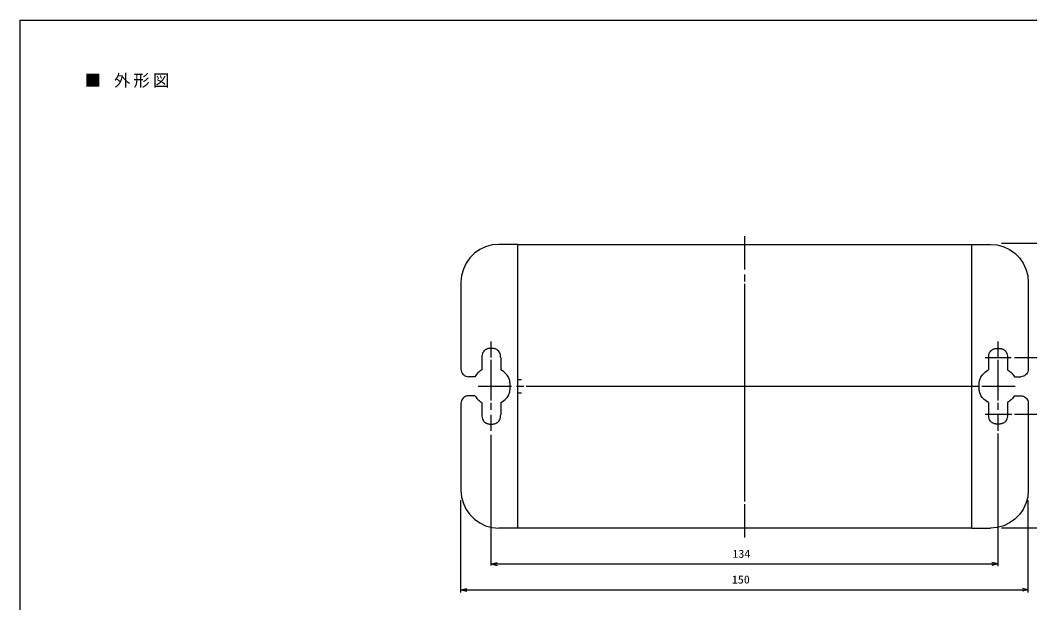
# Model space of a CAD drawing. Units: millimetres on the paper. Extents: x -142 to 142, y -98 to 91.
# Drawn here: x -141.8 to 43.2, y -15.3 to 91.4 of the extents above; entities that cross this region are included whole.
import ezdxf
from ezdxf.enums import TextEntityAlignment as Align

# ---------------------------------------------------------------- set-up
doc = ezdxf.new("R2010")
doc.units = ezdxf.units.MM
doc.layers.add('0-0_0', color=4, linetype='Continuous')
doc.styles.add('ＭＳ ゴシック', font='')
doc.styles.get('ＭＳ ゴシック').set_extended_font_data('MS Gothic')

msp = doc.modelspace()

# ---------------------------------------------------------------- linework, layer by layer
at = {"layer": '0-0_0'}
for p, q in [((-9.05, 51.815), (-9.05, 45.703)), ((-50.635, 50.327), (-54.1, 50.327)), ((32.535, 50.327), (36, 50.327)), ((57.154, 50.484), (38.013, 50.484)), ((-9.05, 44.836), (-9.05, 43.533)), ((-61.031, 43.397), (-61.031, 27.455)), ((-9.05, 43.1), (-9.05, 3.186)), ((42.931, 43.397), (42.931, 27.455)), ((-55.486, 29.622), (-55.486, 32.556)), ((37.387, 29.622), (37.387, 32.556)), ((-57.219, 29.534), (-57.219, 27.34)), ((-55.486, 21.748), (-55.486, 29.185)), ((-53.753, 29.534), (-53.753, 27.34)), ((39.765, 29.534), (35.027, 29.534)), ((35.653, 29.534), (35.653, 27.34)), ((37.387, 21.748), (37.387, 29.185)), ((39.119, 29.534), (39.119, 27.34)), ((50.259, 29.534), (40.389, 29.534)), ((-58.488, 26.07), (-59.644, 26.07)), ((40.387, 26.07), (41.544, 26.07)), ((-57.866, 24.336), (-51.753, 24.336)), ((-50.856, 24.336), (-49.509, 24.336)), ((-50.651, 25.549), (-49.958, 25.549)), ((-49.061, 24.336), (33.962, 24.336)), ((34.411, 24.336), (40.523, 24.336)), ((-58.488, 22.604), (-59.644, 22.604)), ((-50.651, 23.123), (-49.958, 23.123)), ((40.387, 22.604), (41.544, 22.604)), ((-61.031, 21.217), (-61.031, 5.277)), ((-57.219, 21.348), (-57.219, 19.138)), ((-55.486, 19.999), (-55.486, 21.312)), ((-53.753, 21.336), (-53.753, 19.138)), ((35.653, 21.336), (35.653, 19.138)), ((37.387, 19.999), (37.387, 21.312)), ((39.119, 21.348), (39.119, 19.138)), ((42.931, 21.217), (42.931, 5.277)), ((-55.486, 16.19), (-55.486, 19.124)), ((39.882, 19.138), (35.027, 19.138)), ((37.387, 16.19), (37.387, 19.124)), ((50.259, 19.138), (40.389, 19.138)), ((-55.486, -8.502), (-55.486, 15.439)), ((37.387, -8.607), (37.387, 15.702)), ((-61.031, -13.449), (-61.031, 3.443)), ((-9.05, 2.751), (-9.05, -3.361)), ((42.931, -13.449), (42.931, 3.443)), ((-50.635, -1.655), (-54.1, -1.655)), ((32.535, -1.655), (36, -1.655)), ((57.154, -1.655), (38.013, -1.655)), ((-55.486, -8.226), (-54.396, -7.955)), ((-55.486, -8.226), (-50.682, -8.226)), ((-55.486, -8.226), (-54.396, -8.498)), ((-50.635, -8.231), (37.241, -8.231)), ((37.339, -8.229), (36.248, -7.958)), ((37.339, -8.229), (36.248, -8.502)), ((-61.031, -12.97), (-59.941, -12.697)), ((42.931, -12.97), (41.841, -12.697)), ((-61.031, -12.97), (42.839, -12.97)), ((-61.031, -12.97), (-59.941, -13.241)), ((42.931, -12.97), (41.841, -13.241))]:
    msp.add_line(p, q, dxfattribs=at)
for points in [[(-141.803, 91.405), (141.803, 91.405), (141.803, -98.28), (-141.803, -98.28)], [(32.535, -1.655), (-50.635, -1.655), (-50.635, 50.327), (32.535, 50.327)]]:
    msp.add_lwpolyline(points, close=True, dxfattribs=at)
for points in [[(-54.1, 50.327), (-55.346, 50.215), (-56.518, 49.893), (-57.598, 49.38), (-58.566, 48.696), (-59.401, 47.861), (-60.085, 46.893), (-60.598, 45.813), (-60.92, 44.641), (-61.031, 43.395)], [(36, 50.327), (37.245, 50.215), (38.418, 49.893), (39.498, 49.38), (40.465, 48.696), (41.301, 47.861), (41.985, 46.893), (42.497, 45.813), (42.819, 44.641), (42.931, 43.395)], [(-53.753, 29.534), (-53.767, 29.832), (-53.806, 30.092), (-53.867, 30.315), (-53.946, 30.506), (-54.04, 30.667), (-54.145, 30.801), (-54.258, 30.911), (-54.376, 31.001), (-54.495, 31.073), (-54.611, 31.131), (-54.726, 31.176), (-54.838, 31.21), (-54.949, 31.234), (-55.058, 31.25), (-55.166, 31.26), (-55.273, 31.265), (-55.38, 31.267), (-55.486, 31.267), (-55.593, 31.267), (-55.699, 31.265), (-55.806, 31.26), (-55.914, 31.25), (-56.024, 31.234), (-56.134, 31.21), (-56.247, 31.176), (-56.361, 31.131), (-56.477, 31.073), (-56.596, 31.001), (-56.714, 30.911), (-56.827, 30.801), (-56.933, 30.667), (-57.027, 30.506), (-57.106, 30.315), (-57.167, 30.092), (-57.206, 29.832), (-57.22, 29.534)], [(35.653, 29.534), (35.667, 29.832), (35.706, 30.092), (35.767, 30.315), (35.846, 30.506), (35.94, 30.667), (36.045, 30.801), (36.159, 30.911), (36.276, 31.001), (36.395, 31.073), (36.511, 31.131), (36.626, 31.176), (36.738, 31.21), (36.849, 31.234), (36.958, 31.25), (37.066, 31.26), (37.173, 31.265), (37.28, 31.267), (37.386, 31.267), (37.493, 31.267), (37.599, 31.265), (37.707, 31.26), (37.815, 31.25), (37.924, 31.234), (38.034, 31.21), (38.147, 31.176), (38.261, 31.131), (38.378, 31.073), (38.496, 31.001), (38.614, 30.911), (38.727, 30.801), (38.832, 30.667), (38.926, 30.506), (39.005, 30.315), (39.066, 30.092), (39.105, 29.832), (39.119, 29.534)], [(-61.031, 27.455), (-61.009, 27.206), (-60.945, 26.972), (-60.842, 26.756), (-60.705, 26.562), (-60.538, 26.395), (-60.344, 26.258), (-60.128, 26.155), (-59.893, 26.09), (-59.644, 26.068)], [(-57.219, 27.337), (-57.391, 27.231), (-57.556, 27.116), (-57.714, 26.99), (-57.864, 26.857), (-58.006, 26.714), (-58.14, 26.564), (-58.266, 26.406), (-58.382, 26.241), (-58.488, 26.07)], [(-53.752, 21.336), (-53.432, 21.534), (-53.158, 21.729), (-52.927, 21.921), (-52.734, 22.109), (-52.575, 22.293), (-52.446, 22.473), (-52.342, 22.649), (-52.26, 22.821), (-52.195, 22.988), (-52.143, 23.15), (-52.103, 23.308), (-52.072, 23.462), (-52.051, 23.613), (-52.036, 23.761), (-52.027, 23.906), (-52.023, 24.051), (-52.021, 24.194), (-52.021, 24.336), (-52.021, 24.479), (-52.023, 24.622), (-52.027, 24.766), (-52.036, 24.912), (-52.051, 25.06), (-52.073, 25.211), (-52.103, 25.365), (-52.143, 25.523), (-52.195, 25.685), (-52.26, 25.853), (-52.343, 26.024), (-52.446, 26.2), (-52.576, 26.381), (-52.735, 26.565), (-52.928, 26.753), (-53.159, 26.945), (-53.433, 27.14), (-53.753, 27.337)], [(35.652, 21.336), (35.332, 21.534), (35.058, 21.729), (34.827, 21.92), (34.634, 22.109), (34.475, 22.293), (34.346, 22.473), (34.242, 22.649), (34.16, 22.821), (34.095, 22.988), (34.043, 23.15), (34.003, 23.308), (33.973, 23.462), (33.951, 23.613), (33.937, 23.761), (33.928, 23.906), (33.923, 24.051), (33.922, 24.194), (33.921, 24.336), (33.922, 24.479), (33.923, 24.622), (33.928, 24.766), (33.937, 24.912), (33.951, 25.06), (33.973, 25.211), (34.003, 25.365), (34.044, 25.523), (34.096, 25.685), (34.161, 25.852), (34.243, 26.024), (34.347, 26.2), (34.476, 26.381), (34.635, 26.565), (34.828, 26.753), (35.059, 26.945), (35.333, 27.139), (35.653, 27.337)], [(39.119, 27.337), (39.291, 27.231), (39.456, 27.115), (39.614, 26.99), (39.764, 26.856), (39.907, 26.714), (40.04, 26.564), (40.165, 26.406), (40.281, 26.241), (40.387, 26.07)], [(42.931, 27.455), (42.909, 27.206), (42.844, 26.972), (42.742, 26.756), (42.605, 26.562), (42.438, 26.395), (42.244, 26.258), (42.029, 26.155), (41.794, 26.09), (41.545, 26.068)], [(-59.644, 22.604), (-59.893, 22.582), (-60.128, 22.517), (-60.344, 22.415), (-60.538, 22.278), (-60.705, 22.111), (-60.842, 21.917), (-60.945, 21.701), (-61.009, 21.466), (-61.031, 21.217)], [(-58.488, 22.604), (-58.383, 22.434), (-58.269, 22.271), (-58.147, 22.115), (-58.015, 21.967), (-57.876, 21.827), (-57.728, 21.694), (-57.573, 21.571), (-57.412, 21.456), (-57.243, 21.35)], [(40.387, 22.604), (40.283, 22.434), (40.169, 22.271), (40.046, 22.115), (39.915, 21.967), (39.776, 21.827), (39.628, 21.694), (39.474, 21.571), (39.312, 21.456), (39.143, 21.35)], [(41.545, 22.604), (41.794, 22.582), (42.029, 22.517), (42.244, 22.415), (42.438, 22.278), (42.605, 22.111), (42.742, 21.917), (42.844, 21.701), (42.909, 21.466), (42.931, 21.217)], [(-57.219, 19.138), (-57.205, 18.84), (-57.166, 18.581), (-57.105, 18.357), (-57.026, 18.167), (-56.932, 18.006), (-56.827, 17.872), (-56.713, 17.761), (-56.596, 17.671), (-56.477, 17.599), (-56.361, 17.541), (-56.246, 17.496), (-56.134, 17.462), (-56.024, 17.438), (-55.914, 17.421), (-55.806, 17.412), (-55.699, 17.407), (-55.593, 17.405), (-55.486, 17.404), (-55.38, 17.405), (-55.273, 17.407), (-55.166, 17.412), (-55.058, 17.421), (-54.949, 17.438), (-54.838, 17.462), (-54.726, 17.496), (-54.611, 17.541), (-54.495, 17.599), (-54.376, 17.671), (-54.258, 17.761), (-54.145, 17.872), (-54.04, 18.006), (-53.946, 18.167), (-53.867, 18.357), (-53.806, 18.581), (-53.767, 18.84), (-53.753, 19.138)], [(39.119, 19.138), (39.105, 18.84), (39.066, 18.581), (39.006, 18.357), (38.926, 18.167), (38.833, 18.006), (38.727, 17.872), (38.614, 17.761), (38.497, 17.671), (38.378, 17.599), (38.262, 17.541), (38.147, 17.496), (38.035, 17.462), (37.924, 17.438), (37.815, 17.421), (37.707, 17.412), (37.6, 17.407), (37.493, 17.405), (37.387, 17.404), (37.28, 17.405), (37.174, 17.407), (37.066, 17.412), (36.958, 17.421), (36.849, 17.438), (36.738, 17.462), (36.626, 17.496), (36.511, 17.541), (36.395, 17.599), (36.276, 17.671), (36.159, 17.761), (36.045, 17.872), (35.94, 18.006), (35.846, 18.167), (35.767, 18.357), (35.706, 18.581), (35.667, 18.84), (35.653, 19.138)], [(-61.031, 5.277), (-60.92, 4.031), (-60.598, 2.858), (-60.085, 1.778), (-59.401, 0.811), (-58.566, -0.025), (-57.598, -0.708), (-56.518, -1.221), (-55.346, -1.543), (-54.1, -1.655)], [(42.931, 5.277), (42.819, 4.031), (42.497, 2.858), (41.985, 1.778), (41.301, 0.811), (40.465, -0.024), (39.498, -0.708), (38.418, -1.221), (37.245, -1.543), (36, -1.655)]]:
    msp.add_lwpolyline(points, dxfattribs=at)

# ---------------------------------------------------------------- texts
at = {"layer": '0-0_0', "style": 'ＭＳ ゴシック', "width": 1.1}
for s, p in [('134', (-11.297, -7.54)), ('150', (-11.394, -12.255))]:
    msp.add_text(s, height=1.466, dxfattribs=at).set_placement(p, align=Align.BOTTOM_LEFT)
at = {"layer": '0-0_0', "insert": (-129.972, 79.006), "char_height": 2.199, "attachment_point": 7, "style": 'ＭＳ ゴシック'}
msp.add_mtext('\\T1.19;■\\~外形図', dxfattribs=at)

doc.saveas('drawing.dxf')
